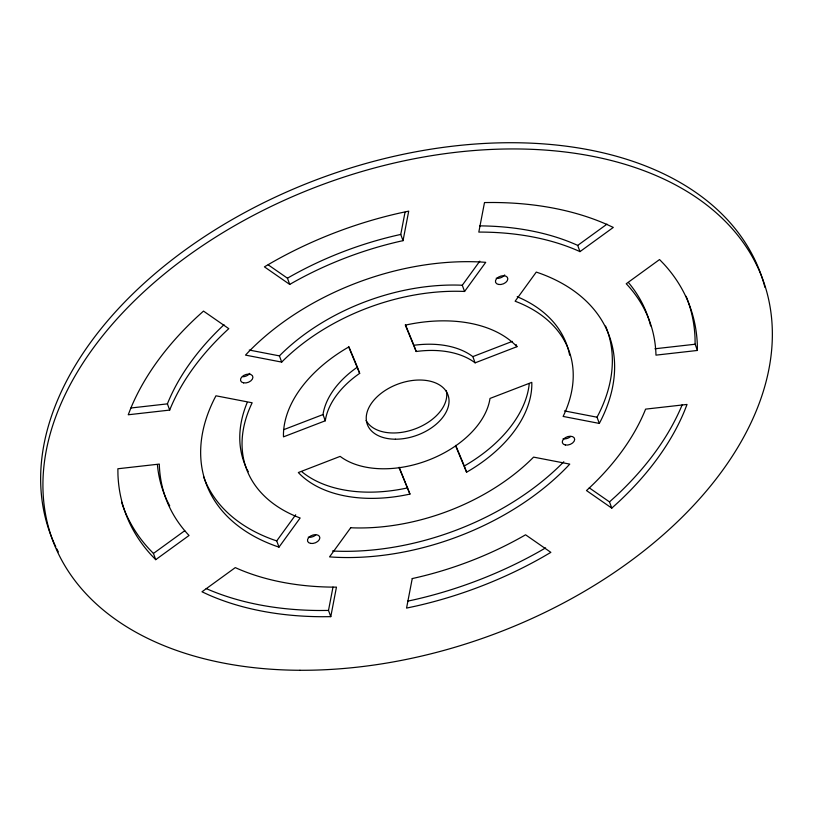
<?xml version="1.0" encoding="UTF-8"?>
<svg xmlns="http://www.w3.org/2000/svg" width="813" height="813" viewBox="0 0 813 813"><rect width="100%" height="100%" fill="white"/><g stroke="black" fill="none" stroke-linecap="round" stroke-linejoin="round"><path stroke-width="1.22" d="M325.281 420.788L325.606 418.878A85.873 54.623 -20.1 0 1 357.578 374.834L359.671 373.36L348.696 347.009L346.094 348.523A128.81 81.93 -20.1 0 0 283.442 434.843L283.483 436.855L325.281 420.788L323.005 414.559L323.33 412.658A85.873 54.623 -20.1 0 1 355.301 368.614L357.395 367.13L348.797 346.521M330.779 616.66L336.46 587.118L334.306 587.138A257.609 163.86 -20.1 0 1 236.908 568.338L235.303 567.596L201.98 591.793L208.453 594.791A300.546 191.167 -20.1 0 0 322.08 616.721L330.779 616.66L328.503 610.441L332.995 587.057M403.035 240.668L408.715 211.126L399.661 213.067A300.546 191.167 -20.1 0 0 272.355 262.233L264.418 266.857L289.723 284.428L291.684 283.29A257.609 163.86 -20.1 0 1 400.799 241.146L403.035 240.668L400.758 234.439L405.016 212.284M169.693 410.087L170.324 408.492A257.609 163.86 -20.1 0 1 227.234 330.088L228.799 328.665L203.494 311.094L197.163 316.836A300.546 191.167 -20.1 0 0 130.771 408.299L128.241 414.772L169.693 410.087L167.417 403.868L168.047 402.262A257.609 163.86 -20.1 0 1 224.022 324.733M599.313 423.421L600.98 420.219A214.673 136.554 -20.1 0 0 539.781 273.29L536.275 272.091L515.127 301.227L517.464 302.121A171.736 109.237 -20.1 0 1 564.161 414.234L563.114 416.429L599.313 423.421L597.037 417.201L598.703 414A214.673 136.554 -20.1 0 0 605.573 326.064M279.001 547.129L275.495 545.93A214.673 136.554 -20.1 0 1 214.297 399L215.963 395.799L252.162 402.791L251.115 404.986A171.736 109.237 -20.1 0 0 297.812 517.109L300.149 517.993L279.001 547.129L276.725 540.909L295.688 514.781M464.579 291.471L485.727 262.335L481.55 262.05A214.673 136.554 -20.1 0 0 248.311 352.131L245.506 355.108L281.704 362.1L283.707 360.088A171.736 109.237 -20.1 0 1 461.672 291.349L464.579 291.471L462.292 285.251L479.802 261.136M249.256 350.057L279.428 355.881L281.43 353.858A171.736 109.237 -20.1 0 1 459.396 285.129L462.292 285.251M611.783 508.125L586.478 490.554L588.043 489.131A257.609 163.86 -20.1 0 0 644.953 410.738L645.583 409.132L687.036 404.447L684.505 410.921A300.546 191.167 -20.1 0 1 618.114 502.393L611.783 508.125L609.506 501.906L615.837 496.164A300.546 191.167 -20.1 0 0 682.229 404.701M155.72 559.669L151.37 555.137A300.546 191.167 -20.1 0 1 117.966 474.944L117.865 468.766L159.318 464.081L159.348 465.615A257.609 163.86 -20.1 0 0 187.976 534.344L189.053 535.472L155.72 559.669L153.444 553.45L184.754 530.716M479.802 225.872A257.609 163.86 -20.1 0 1 576.092 244.662L577.697 245.404L606.986 224.144M579.974 251.634L613.297 227.427L606.823 224.439A300.546 191.167 -20.1 0 0 493.196 202.498L484.497 202.559L478.816 232.101L480.971 232.081A257.609 163.86 -20.1 0 1 578.368 250.892L579.974 251.634L577.697 245.404M268.219 264.855L287.446 278.209L289.408 277.06A257.609 163.86 -20.1 0 1 398.522 234.927L400.758 234.439M399.173 467.231L409.955 494.08L406.998 494.711A128.81 81.93 -20.1 0 1 299.763 474.009L298.341 472.536L340.159 456.378L341.694 457.495A85.873 54.623 -20.1 0 0 396.398 468.054L399.092 467.719A85.873 54.623 -20.1 0 0 455.514 445.931L457.699 444.386A85.873 54.623 -20.1 0 0 489.67 400.342L489.995 398.441L531.793 382.364L531.834 384.386A128.81 81.93 -20.1 0 1 469.182 470.697L466.581 472.211L464.304 465.991L466.906 464.477A128.81 81.93 -20.1 0 0 529.243 383.777M545.604 547.881L540.645 550.767A300.546 191.167 -20.1 0 1 413.339 599.933L407.689 601.142M405.402 324.651L413.908 345.281L416.602 344.946A85.873 54.623 -20.1 0 1 471.306 355.505L472.841 356.622L512.342 341.369M516.936 346.694L515.513 345.21A128.81 81.93 -20.1 0 0 408.278 324.509L405.321 325.139L416.185 351.501L418.878 351.165A85.873 54.623 -20.1 0 1 473.593 361.734L475.117 362.842L516.936 346.694L516.184 344.621M283.524 429.742L323.005 414.559M407.679 487.861L404.722 488.491A128.81 81.93 -20.1 0 1 301.745 471.652M130.984 407.984L167.417 403.868M654.932 348.777L695.135 344.234L697.412 350.454L655.959 355.139L655.928 353.614A257.609 163.86 -20.1 0 0 627.301 284.875L626.223 283.757L659.556 259.55L663.906 264.083A300.546 191.167 -20.1 0 1 697.31 344.275L697.412 350.454M328.503 610.441L319.804 610.502A300.546 191.167 -20.1 0 1 206.177 588.561M564.456 410.911L597.037 417.201M276.725 540.909L273.219 539.71A214.673 136.554 -20.1 0 1 203.535 476.55M589.262 487.851L609.506 501.906M153.444 553.45L149.094 548.917A300.546 191.167 -20.1 0 1 121.604 502.261M455.717 445.372L464.304 465.991M455.605 445.87L466.581 472.211M399.092 467.719L409.955 494.08M472.841 356.622L475.117 362.842M413.908 345.281L416.185 351.501M357.395 367.13L359.671 373.36M287.446 278.209L289.723 284.428M279.428 355.881L281.704 362.1M695.135 344.234L695.034 338.056A300.546 191.167 -20.1 0 0 686.131 296.288M55.802 546.834A378.258 240.597 -20.1 0 1 322.72 177.427A378.258 240.597 -20.1 0 1 764.952 287.385M58.333 551.885A378.258 240.597 -20.1 0 1 56.798 548.866M628.703 282.853A257.609 163.86 -20.1 0 1 650.634 325.881M169.744 505.879A257.609 163.86 -20.1 0 1 167.295 501.082M166.838 500.107A257.609 163.86 -20.1 0 1 157.427 464.873M563.816 461.754A214.673 136.554 -20.1 0 1 332.507 551.001M517.2 296.725A171.736 109.237 -20.1 0 1 569.649 355.23M248.28 471.713A171.736 109.237 -20.1 0 1 247.182 469.589M246.654 468.522A171.736 109.237 -20.1 0 1 247.152 402.638M504.7 274.946A6.443 4.095 -20.1 0 1 496.204 278.229M315.749 534.984A6.443 4.095 -20.1 0 1 308.249 537.18M570.574 436.571A6.443 4.095 -20.1 0 1 563.074 438.766M446.246 390.474A42.937 27.307 -20.1 0 1 415.209 428.868A42.937 27.307 -20.1 0 1 366.094 420.473M249.794 373.35A6.443 4.095 -20.1 0 1 242.792 376.754M412.242 578.561L406.561 608.094L415.626 606.152A300.546 191.167 -20.1 0 0 542.921 556.986L550.858 552.362L525.554 534.791L523.592 535.94A257.609 163.86 -20.1 0 1 414.478 578.073L412.242 578.561M350.708 527.749L329.55 556.885L333.726 557.169A214.673 136.554 -20.1 0 0 566.966 467.089L569.771 464.111L533.572 457.119L531.57 459.142A171.736 109.237 -20.1 0 1 353.604 527.871L350.708 527.749M299.967 670.278A378.258 240.597 -20.1 0 0 763.255 280.709A378.258 240.597 -20.1 0 0 159.704 277.853A378.258 240.597 -20.1 0 0 299.967 670.278M498.481 284.448A6.443 4.095 -20.1 0 0 507.83 278.879A6.443 4.095 -20.1 0 0 498.542 277.081A6.443 4.095 -20.1 0 0 498.481 284.448M310.525 543.399A6.443 4.095 -20.1 0 0 319.865 537.83A6.443 4.095 -20.1 0 0 310.586 536.031A6.443 4.095 -20.1 0 0 310.525 543.399M565.35 444.985A6.443 4.095 -20.1 0 0 574.689 439.416A6.443 4.095 -20.1 0 0 565.401 437.618A6.443 4.095 -20.1 0 0 565.35 444.985M395.413 439.203A42.937 27.307 -20.1 0 0 448.004 394.976A42.937 27.307 -20.1 0 0 379.498 394.651A42.937 27.307 -20.1 0 0 395.413 439.203M243.575 382.862A6.443 4.095 -20.1 0 0 252.924 377.283A6.443 4.095 -20.1 0 0 243.636 375.484A6.443 4.095 -20.1 0 0 243.575 382.862"/></g></svg>
